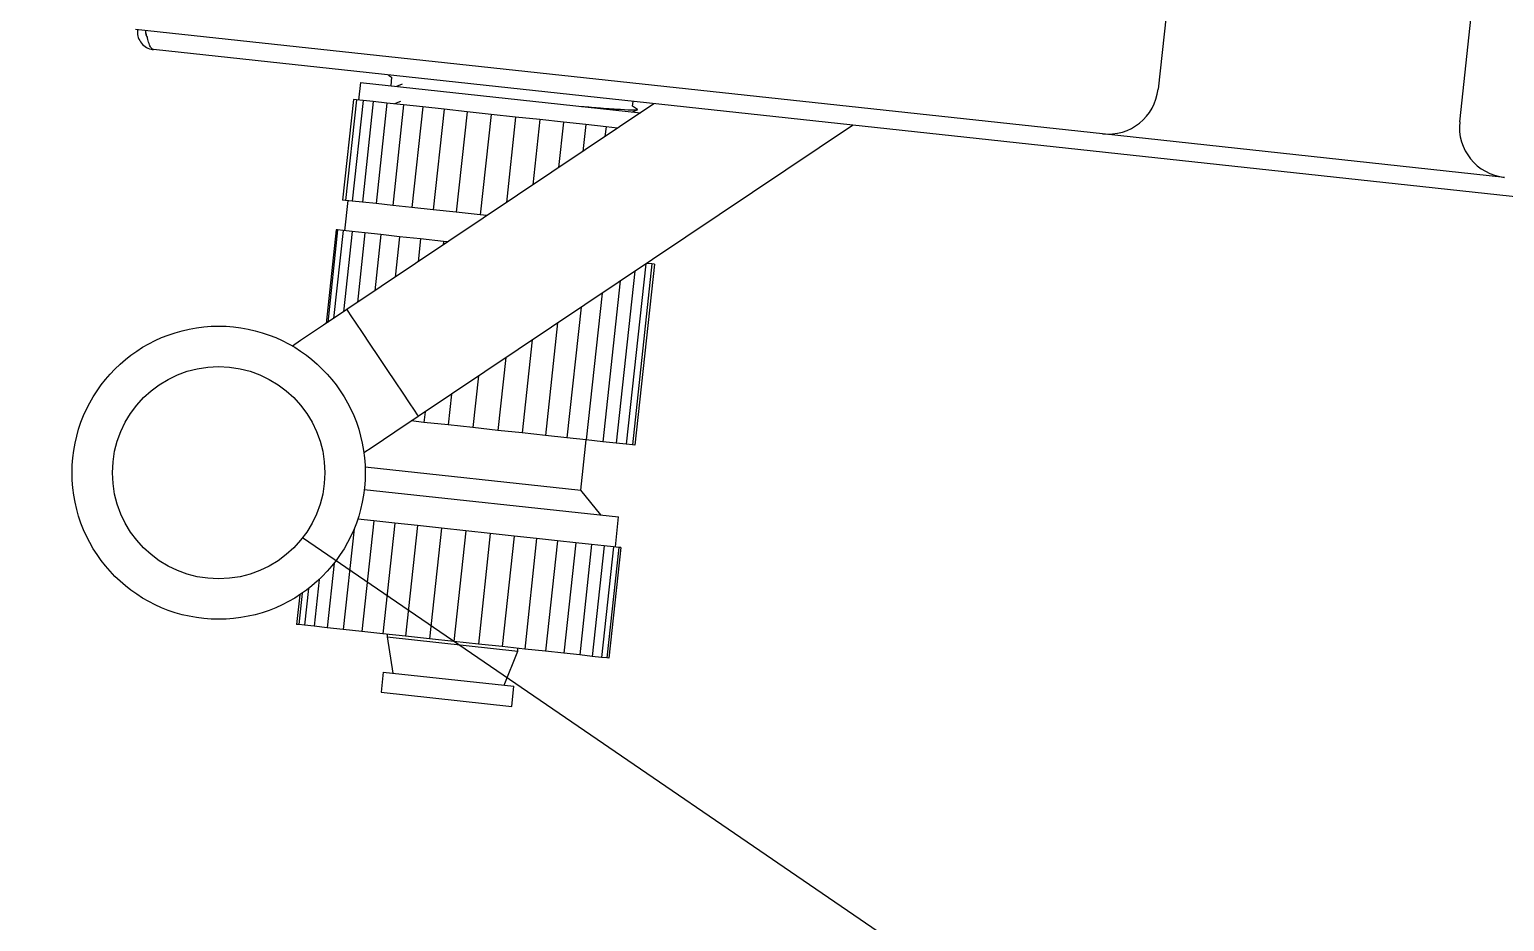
# Model space of a CAD drawing. Extents: x -14.2 to 52.3, y 2.5 to 90.9.
# Drawn here: x 28.4806 to 28.6265, y 38.4149 to 38.5031 of the extents above; entities that cross this region are included whole.
import ezdxf

# ---------------------------------------------------------------- set-up
doc = ezdxf.new("R2010")
doc.units = 0
doc.linetypes.add('limpo_PINI-PSG-PE-0102-LAZ-R00$0$DASHED2', pattern=[0.375, 0.25, -0.125])
doc.layers.add('limpo_PINI-PSG-PE-0102-LAZ-R00$0$PA_EQUI', color=1, linetype='Continuous')
doc.layers.add('XR_ARQT', color=7, linetype='Continuous')
doc.layers.add('limpo_PINI-PSG-PE-0102-LAZ-R00$0$PA_VIEW', color=1, linetype='Continuous', plot=False)

# ---------------------------------------------------------------- blocks, each defined once
blk = doc.blocks.new('limpo_PINI-PSG-PE-0102-LAZ-R00$0$A$C74B64764')
at = {"color": 251, "linetype": 'limpo_PINI-PSG-PE-0102-LAZ-R00$0$DASHED2'}
blk.add_arc((0, 0), 0.9643293985911943, 264.8047165759331, 48.79404622433798, dxfattribs=at)
blk = doc.blocks.new('limpo_PINI-PSG-PE-0102-LAZ-R00$0$EQUIP TRANSF DW')
at = {"linetype": 'Continuous', "lineweight": 25}
for p, q in [((0.4866999976158297, -0.0725254508904527), (0.4866999976158297, -0.07452544749298795)), ((0.4996999941587603, -0.0725254508904527), (0.4866999976158297, -0.0725254508904527)), ((0.4996999941587603, -0.07452544749298795), (0.4996999941587603, -0.0725254508904527)), ((0.4876585595131075, -0.07452544749298795), (0.4866999976158297, -0.07802544713536008)), ((0.4996999941587603, -0.07452544749298795), (0.4866999976158297, -0.07452544749298795)), ((0.4996999941587603, -0.07802544713536008), (0.4987414322614825, -0.07452544749298795)), ((0.4776737831354296, -0.08930269063033336), (0.4776737831354296, -0.07830269068995221)), ((0.4776737831354296, -0.07830269068995221), (0.4778445057392275, -0.07830269068995221)), ((0.4778445057392275, -0.08930269063033336), (0.4778445057392275, -0.07830269068995221)), ((0.4778445057392275, -0.07830269068995221), (0.478393315505997, -0.07830269068995221)), ((0.478393315505997, -0.08930269063033336), (0.478393315505997, -0.07830269068995221)), ((0.478393315505997, -0.07830269068995221), (0.4793067268848574, -0.07830269068995221)), ((0.4793067268848574, -0.08930269063033336), (0.4793067268848574, -0.07830269068995221)), ((0.4793067268848574, -0.07830269068995221), (0.4805622391224063, -0.07830269068995221)), ((0.4805622391224063, -0.08930269063033336), (0.4805622391224063, -0.07830269068995221)), ((0.4805622391224063, -0.07830269068995221), (0.4821289323091662, -0.07830269068995221)), ((0.4821289323091662, -0.08930269063033336), (0.4821289323091662, -0.07830269068995221)), ((0.4821289323091662, -0.07830269068995221), (0.4839682273388064, -0.07830269068995221)), ((0.4839682273388064, -0.08930269063033336), (0.4839682273388064, -0.07830269068995221)), ((0.4839682273388064, -0.07830269068995221), (0.4860348395824587, -0.07830269068995221)), ((0.4860348395824587, -0.08930269063033336), (0.4860348395824587, -0.07830269068995221)), ((0.4860348395824587, -0.07830269068995221), (0.4882778964758074, -0.07830269068995221)), ((0.4866999976158297, -0.07802544713536008), (0.4866999976158297, -0.07830269068995221)), ((0.4996999941587603, -0.07802544713536008), (0.4866999976158297, -0.07802544713536008)), ((0.4882778964758074, -0.08930269063033336), (0.4882778964758074, -0.07830269068995221)), ((0.4882778964758074, -0.07830269068995221), (0.4906421296119845, -0.07830269068995221)), ((0.4906421296119845, -0.08930269063033336), (0.4906421296119845, -0.07830269068995221)), ((0.4906421296119845, -0.07830269068995221), (0.4930693574071086, -0.07830269068995221)), ((0.4930693574071086, -0.08930269063033336), (0.4930693574071086, -0.07830269068995221)), ((0.4930693574071086, -0.07830269068995221), (0.4954998038530505, -0.07830269068995221)), ((0.4954998038530505, -0.08930269063033336), (0.4954998038530505, -0.07830269068995221)), ((0.4954998038530505, -0.07830269068995221), (0.4978736184358752, -0.07830269068995221)), ((0.4978736184358752, -0.08930269063033336), (0.4978736184358752, -0.07830269068995221)), ((0.4978736184358752, -0.07830269068995221), (0.5001323513507998, -0.07830269068995221)), ((0.4996999941587603, -0.07830269068995221), (0.4996999941587603, -0.07802544713536008)), ((0.5001323513507998, -0.08930269063033336), (0.5001323513507998, -0.07830269068995221)), ((0.5001323513507998, -0.07830269068995221), (0.5022203914642489, -0.07830269068995221)), ((0.5022203914642489, -0.08930269063033336), (0.5022203914642489, -0.07830269068995221)), ((0.5022203914642489, -0.07830269068995221), (0.5040863148689425, -0.07830269068995221)), ((0.5040863148689425, -0.08831016153612836), (0.5040863148689425, -0.07830269068995221)), ((0.5040863148689425, -0.07830269068995221), (0.50568418128492, -0.07830269068995221)), ((0.50568418128492, -0.08473868847408994), (0.50568418128492, -0.07830269068995221)), ((0.50568418128492, -0.07830269068995221), (0.506974644196049, -0.07830269068995221)), ((0.506974644196049, -0.08297423452653163), (0.506974644196049, -0.07830269068995221)), ((0.506974644196049, -0.07830269068995221), (0.5079259343266642, -0.07830269068995221)), ((0.5079259343266642, -0.0819629001669), (0.5079259343266642, -0.07830269068995221)), ((0.5079259343266642, -0.07830269068995221), (0.5085146196007884, -0.07830269068995221)), ((0.5085146196007884, -0.08142475218096479), (0.5085146196007884, -0.07830269068995221)), ((0.5085146196007884, -0.07830269068995221), (0.5087262086391604, -0.07830269068995221)), ((0.5087262086391604, -0.08124526769438489), (0.5087262086391604, -0.07830269068995221)), ((0.4776737831354296, -0.08930269063033336), (0.4778445057392275, -0.08930269063033336)), ((0.4778445057392275, -0.08930269063033336), (0.478393315505997, -0.08930269063033336)), ((0.4782000027418292, -0.08930269063033336), (0.4782000027418292, -0.09230269671002134)), ((0.478393315505997, -0.08930269063033336), (0.4793067268848574, -0.08930269063033336)), ((0.4793067268848574, -0.08930269063033336), (0.4805622391224063, -0.08930269063033336)), ((0.4805622391224063, -0.08930269063033336), (0.4821289323091662, -0.08930269063033336)), ((0.4821289323091662, -0.08930269063033336), (0.4839682273388064, -0.08930269063033336)), ((0.4839682273388064, -0.08930269063033336), (0.4860348395824587, -0.08930269063033336)), ((0.4860348395824587, -0.08930269063033336), (0.4882778964758074, -0.08930269063033336)), ((0.4882778964758074, -0.08930269063033336), (0.4906421296119845, -0.08930269063033336)), ((0.4906421296119845, -0.08930269063033336), (0.4930693574071086, -0.08930269063033336)), ((0.4930693574071086, -0.08930269063033336), (0.4954998038530505, -0.08930269063033336)), ((0.4954998038530505, -0.08930269063033336), (0.4978736184358752, -0.08930269063033336)), ((0.4978736184358752, -0.08930269063033336), (0.5001323513507998, -0.08930269063033336)), ((0.5001323513507998, -0.08930269063033336), (0.5022203914642489, -0.08930269063033336)), ((0.5022203914642489, -0.08930269063033336), (0.5038328535676158, -0.08930269063033336)), ((0.5035002223968661, -0.09230269671002134), (0.4782000027418292, -0.09230269671002134)), ((0.479977234435097, -0.09230269671002134), (0.4821999959468997, -0.09452545077124341)), ((0.4821999959468997, -0.09452545077124341), (0.4821999959468997, -0.09952544600287183)), ((0.5036577723741686, -0.09452545077124341), (0.4821999959468997, -0.09452545077124341)), ((0.4989803798318064, -0.1000618878058503), (0.4593655310392535, -0.1333026941172193)), ((0.477370559406296, -0.1175254489533017), (0.477370559406296, -0.09952544600287183)), ((0.477370559406296, -0.09952544600287183), (0.477609320712105, -0.09952544600287183)), ((0.477609320712105, -0.1175254489533017), (0.477609320712105, -0.09952544600287183)), ((0.477609320712105, -0.09952544600287183), (0.4782319806337512, -0.09952544600287183)), ((0.4782319806337512, -0.1174718643776487), (0.4782319806337512, -0.09952544600287183)), ((0.4782319806337512, -0.09952544600287183), (0.4792231909752047, -0.09952544600287183)), ((0.4792231909752047, -0.1166401374391626), (0.4792231909752047, -0.09952544600287183)), ((0.4792231909752047, -0.09952544600287183), (0.4805585585355914, -0.09952544600287183)), ((0.4805585585355914, -0.11551962972203), (0.4805585585355914, -0.09952544600287183)), ((0.4805585585355914, -0.09952544600287183), (0.4822052113533175, -0.09952544600287183)), ((0.4822052113533175, -0.1141379344514917), (0.4822052113533175, -0.09952544600287183)), ((0.4822052113533175, -0.09952544600287183), (0.4841225735664523, -0.09952544600287183)), ((0.4841225735664523, -0.1125290635279725), (0.4841225735664523, -0.09952544600287183)), ((0.4841225735664523, -0.09952544600287183), (0.4862634680986559, -0.09952544600287183)), ((0.4862634680986559, -0.1107326465896534), (0.4862634680986559, -0.09952544600287183)), ((0.4862634680986559, -0.09952544600287183), (0.4885751597404635, -0.09952544600287183)), ((0.4885751597404635, -0.1087929102830003), (0.4885751597404635, -0.09952544600287183)), ((0.4885751597404635, -0.09952544600287183), (0.4910007260561144, -0.09952544600287183)), ((0.4910007260561144, -0.1067576128295826), (0.4910007260561144, -0.09952544600287183)), ((0.4910007260561144, -0.09952544600287183), (0.4934804431915438, -0.09952544600287183)), ((0.4934804431915438, -0.1046768817357133), (0.4934804431915438, -0.09952544600287183)), ((0.4934804431915438, -0.09952544600287183), (0.4959532610893405, -0.09952544600287183)), ((0.4959532610893405, -0.1026019471935342), (0.4959532610893405, -0.09952544600287183)), ((0.4959532610893405, -0.09952544600287183), (0.4983582787037051, -0.09952544600287183)), ((0.4983582787037051, -0.100583890383632), (0.4983582787037051, -0.09952544600287183)), ((0.4983582787037051, -0.09952544600287183), (0.4996196843505061, -0.09952544600287183)), ((0.5083413414478457, -0.1175254489533017), (0.5083413414478457, -0.1087857800773691)), ((0.5088784090995944, -0.1175254489533017), (0.5088784090995944, -0.1083351317099641)), ((0.509029424917685, -0.1175254489533017), (0.509029424917685, -0.1082084122351716)), ((0.4791232190847552, -0.1333026941172193), (0.5071437872767603, -0.1097906473330426)), ((0.5061711139798319, -0.1175254489533017), (0.5061711139798319, -0.110606813733952)), ((0.5074314392924464, -0.1175254489533017), (0.5074314392924464, -0.1095492783240388)), ((0.5045913971781886, -0.1175254489533017), (0.5045913971781886, -0.1119323539785313)), ((0.5027311883688128, -0.1175254489533017), (0.5027311883688128, -0.1134932580641816)), ((0.500636286270634, -0.1175254489533017), (0.500636286270634, -0.1152510884455751)), ((0.477370559406296, -0.1175254489533017), (0.477609320712105, -0.1175254489533017)), ((0.477609320712105, -0.1175254489533017), (0.4781681142568743, -0.1175254489533017)), ((0.4979258097529566, -0.1175254489533017), (0.4983582787037051, -0.1175254489533017)), ((0.4983582787037051, -0.1175254489533017), (0.4983582787037051, -0.1171625647000383)), ((0.4983582787037051, -0.1175254489533017), (0.500636286270634, -0.1175254489533017)), ((0.500636286270634, -0.1175254489533017), (0.5027311883688128, -0.1175254489533017)), ((0.5027311883688128, -0.1175254489533017), (0.5045913971781886, -0.1175254489533017)), ((0.5045913971781886, -0.1175254489533017), (0.5061711139798319, -0.1175254489533017)), ((0.5061711139798319, -0.1175254489533017), (0.5074314392924464, -0.1175254489533017)), ((0.5074314392924464, -0.1175254489533017), (0.5083413414478457, -0.1175254489533017)), ((0.5081999964833415, -0.120525451307671), (0.5081999964833415, -0.1175254489533017)), ((0.5083413414478457, -0.1175254489533017), (0.5088784090995944, -0.1175254489533017)), ((0.5088784090995944, -0.1175254489533017), (0.509029424917685, -0.1175254489533017)), ((0.494350551795975, -0.120525451307671), (0.4950164250850833, -0.120525451307671)), ((0.4950164250850833, -0.1305254492215226), (0.4950164250850833, -0.120525451307671)), ((0.4950164250850833, -0.120525451307671), (0.497405155730263, -0.120525451307671)), ((0.497405155730263, -0.1305254492215226), (0.497405155730263, -0.120525451307671)), ((0.497405155730263, -0.120525451307671), (0.4996903456568873, -0.120525451307671)), ((0.4996903456568873, -0.1305254492215226), (0.4996903456568873, -0.120525451307671)), ((0.4996903456568873, -0.120525451307671), (0.5018157206297076, -0.120525451307671)), ((0.5018157206297076, -0.1305254492215226), (0.5018157206297076, -0.120525451307671)), ((0.5018157206297076, -0.120525451307671), (0.5037289403200305, -0.120525451307671)), ((0.5037289403200305, -0.1305254492215226), (0.5037289403200305, -0.120525451307671)), ((0.5037289403200305, -0.120525451307671), (0.5053829096079028, -0.120525451307671)), ((0.5053829096079028, -0.1305254492215226), (0.5053829096079028, -0.120525451307671)), ((0.5053829096079028, -0.120525451307671), (0.5067368961692011, -0.120525451307671)), ((0.5067368961692011, -0.1305254492215226), (0.5067368961692011, -0.120525451307671)), ((0.5067368961692011, -0.120525451307671), (0.5077575586557543, -0.120525451307671)), ((0.5077575586557543, -0.1305254492215226), (0.5077575586557543, -0.120525451307671)), ((0.5077575586557543, -0.120525451307671), (0.5084197662592089, -0.120525451307671)), ((0.5084197662592089, -0.1305254492215226), (0.5084197662592089, -0.120525451307671)), ((0.5084197662592089, -0.120525451307671), (0.5087072096586382, -0.120525451307671)), ((0.5087072096586382, -0.1305254492215226), (0.5087072096586382, -0.120525451307671)), ((0.4925829611539996, -0.1305254492215226), (0.4925829611539996, -0.1220086309365342)), ((0.4901646964073336, -0.1305254492215226), (0.4901646964073336, -0.1240377965620922)), ((0.487821175885216, -0.1305254492215226), (0.487821175885216, -0.1260042506507943)), ((0.4856100819826281, -0.1305254492215226), (0.4856100819826281, -0.1278595681540082)), ((0.4835858933448947, -0.1305254492215226), (0.4835858933448947, -0.1295580695621084)), ((0.4824330203056491, -0.1305254492215226), (0.4835858933448947, -0.1305254492215226)), ((0.4835858933448947, -0.1305254492215226), (0.4856100819826281, -0.1305254492215226)), ((0.4856100819826281, -0.1305254492215226), (0.487821175885216, -0.1305254492215226)), ((0.487821175885216, -0.1305254492215226), (0.4901646964073336, -0.1305254492215226)), ((0.4901646964073336, -0.1305254492215226), (0.4925829611539996, -0.1305254492215226)), ((0.4925829611539996, -0.1305254492215226), (0.4950164250850833, -0.1305254492215226)), ((0.4950164250850833, -0.1305254492215226), (0.497405155730263, -0.1305254492215226)), ((0.497405155730263, -0.1305254492215226), (0.4996903456568873, -0.1305254492215226)), ((0.4996903456568873, -0.1305254492215226), (0.5018157206297076, -0.1305254492215226)), ((0.5018157206297076, -0.1305254492215226), (0.5037289403200305, -0.1305254492215226)), ((0.5037289403200305, -0.1305254492215226), (0.5053829096079028, -0.1305254492215226)), ((0.5040767781257784, -0.1308145652762818), (0.5046246267676509, -0.1305254492215226)), ((0.5053829096079028, -0.1305254492215226), (0.5067368961692011, -0.1305254492215226)), ((0.5067368961692011, -0.1305254492215226), (0.5077575586557543, -0.1305254492215226)), ((0.5077575586557543, -0.1305254492215226), (0.5084197662592089, -0.1305254492215226)), ((0.5081999964833415, -0.1322754490426945), (0.5081999964833415, -0.1305254492215226)), ((0.5084197662592089, -0.1305254492215226), (0.5087072096586382, -0.1305254492215226)), ((0.5081999964833415, -0.1322754490426945), (0.4803474388837969, -0.1322754490426945)), ((0.4806576363563693, -0.1325454953364442), (0.4807225011110461, -0.1325563545576642)), ((0.4806678436517871, -0.1325564253381799), (0.4811999939203417, -0.1328372190944123)), ((0.4811577044248736, -0.1322754490426945), (0.4806688569307482, -0.1325334030441212)), ((0.5040767781257784, -0.1325581538728784), (0.5046124823212779, -0.1322754490426945)), ((0.5051999978542483, -0.1331311072460721), (0.5051999978542483, -0.1322754490426945)), ((0.3005000047207034, -0.1333026941172193), (0.5288999967098391, -0.1333026941172193)), ((0.4811999939203417, -0.1328311319700788), (0.4811999939203417, -0.1333026941172193)), ((0.5055368833065188, -0.1333026941172193), (0.5051999978542483, -0.1331249307147431)), ((0.3946999899864352, -0.1351026947847913), (0.4346999965429461, -0.1351026947847913)), ((0.4346999965429461, -0.1351026947847913), (0.5308999933123744, -0.1351026947847913)), ((0.3997000001192248, -0.14010269374171), (0.3997000001192248, -0.1794026941531683)), ((0.4297000013113177, -0.1705879493854212), (0.4297000013113177, -0.14010269374171))]:
    blk.add_line(p, q, dxfattribs=at)
at = {"linetype": 'Continuous', "lineweight": 25, "flags": 128}
for points in [[(0.5039323784232295, -0.09590666920462354), (0.5031888626337206, -0.09653055102148755), (0.5011062614441073, -0.09827806234875425), (0.4989803798318064, -0.1000618878058503)], [(0.5071437872767603, -0.1097906473330426), (0.5070251814842379, -0.1096493023685525), (0.5066762484431422, -0.1092334631136822), (0.5061172835350192, -0.1085673141530918), (0.5053807563901103, -0.1076895538024019), (0.5045094780445254, -0.1066512036375116), (0.5035540826440013, -0.1055126059106897), (0.5025700919151461, -0.1043399292282032), (0.501614696514622, -0.1032013315013813), (0.5007434107184565, -0.102162981336491), (0.5000068835735476, -0.1012852284363817), (0.4994479186654246, -0.1006190720252107), (0.4990989930749095, -0.1002032327703404), (0.4989803798318064, -0.1000618878058503)], [(0.5071437872767603, -0.1097906473330426), (0.5092696688890612, -0.1080068218759607), (0.5113522700786746, -0.106259310548694), (0.512095785868155, -0.10563542873183)]]:
    blk.add_lwpolyline(points, dxfattribs=at)
at = {"linetype": 'Continuous', "lineweight": 25}
for radius in [0.01450000000000013, 0.01049999999999943]:
    blk.add_circle((0.5179999509536799, -0.09239190993764623), radius, dxfattribs=at)
for centre, radius, start, end in [((0.6150999955654299, -0.178525449638741), 0.07060000000000023, 83.32432863926019, 284.2139678157271), ((0.3946999955659294, -0.1401026941409924), 0.005000000000000001, 0, 90), ((0.4346999955659498, -0.1401026941409924), 0.005000000000000001, 90, 180)]:
    blk.add_arc(centre, radius, start, end, dxfattribs=at)
for points, knots in [([(0.4862063817501223, -0.1322754490426945), (0.4855535332250724, -0.1322925026646118), (0.4839729619197328, -0.132333790137011), (0.482245215277942, -0.1324002464883165), (0.4809598797112073, -0.1324671227557417), (0.4808014151087718, -0.1325124597544232), (0.4807288639068759, -0.1325332167796205)], [0, 0, 0, 0, 0.1991488144160854, 0.4821469138317629, 0.7629069000772732, 1, 1, 1, 1]), ([(0.5288999967098391, -0.1333026941172193), (0.5289753462477336, -0.1333250803245676), (0.5291260733074807, -0.1333698610532963), (0.5293521866289552, -0.1337174714019511), (0.5295781738990684, -0.1342236880704348), (0.5297589216296217, -0.1347211514537321), (0.5298634351208591, -0.1350187222720649), (0.5298929281354106, -0.1351026947847913)], [0, 0, 0, 0, 0.2275693630656706, 0.4552232428447879, 0.6828672317022028, 0.9105072346598152, 1, 1, 1, 1]), ([(0.5306999973774111, -0.1351026947847913), (0.5306776127499973, -0.1348881796003525), (0.5306328371217433, -0.1344590881537897), (0.5302852074990483, -0.1338962804745307), (0.5297789851410926, -0.1334886120299075), (0.529281575633604, -0.1333190195576037), (0.5289839697800858, -0.1333062868139336), (0.5288999967098391, -0.1333026941172193)], [0, 0, 0, 0, 0.2275806716081211, 0.4552261410193596, 0.6828723960189369, 0.9105186331169476, 1, 1, 1, 1]), ([(0.529899998736397, -0.1351026947847913), (0.5298900850815471, -0.1349846727576534), (0.5298705589048609, -0.1347522136903336), (0.5297319128138156, -0.1345650454983058), (0.529663658869282, -0.1344729046575139)], [0, 0, 0, 0, 0.5077110068842764, 1, 1, 1, 1])]:
    blk.add_open_spline(points, degree=3, knots=knots, dxfattribs=at)
at = {"layer": 'limpo_PINI-PSG-PE-0102-LAZ-R00$0$PA_VIEW', "color": 1}
blk.add_lwpolyline([(0.2174599710033362, 0.06961426725546005), (0.5090699787438666, -0.08686872278421731)], dxfattribs=at)
blk.add_blockref('limpo_PINI-PSG-PE-0102-LAZ-R00$0$A$C74B64764', (0.6157645395213649, -0.179293411119005))
blk = doc.blocks.new('limpo_PINI-PSG-PE-0102-LAZ-R00')
at = {"layer": 'limpo_PINI-PSG-PE-0102-LAZ-R00$0$PA_EQUI', "rotation": 173.8297352049988}
blk.add_blockref('limpo_PINI-PSG-PE-0102-LAZ-R00$0$EQUIP TRANSF DW', (29.04615683313404, 38.29472352240822, -1.104216943499712e-08), dxfattribs=at)

msp = doc.modelspace()

# ---------------------------------------------------------------- block references
at = {"layer": 'XR_ARQT'}
msp.add_blockref('limpo_PINI-PSG-PE-0102-LAZ-R00', (-0.04176675143469311, 0.01701602956512716), dxfattribs=at)

doc.saveas('drawing.dxf')
